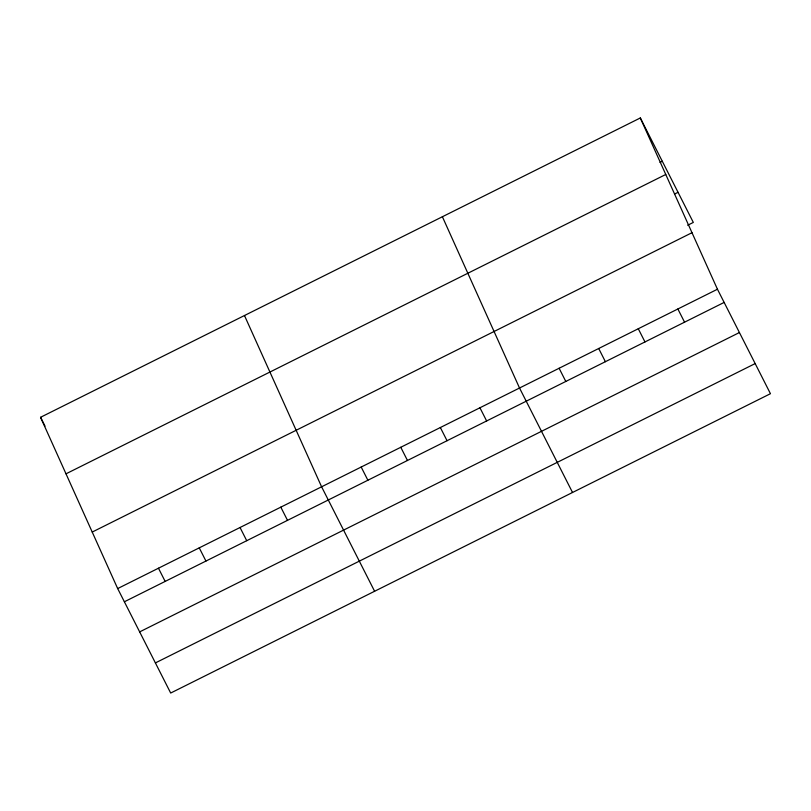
<?xml version="1.0" encoding="UTF-8"?>
<svg xmlns="http://www.w3.org/2000/svg" width="811" height="811" viewBox="0 0 811 811"><rect width="100%" height="100%" fill="white"/><g stroke="black" fill="none" stroke-linecap="round" stroke-linejoin="round"><path stroke-width="1.22" d="M640.315 117.96L717.451 289.233L770.45 393.7L170.685 693.04L117.676 588.573L40.55 417.3L640.315 117.96L693.324 222.427L687.667 225.245M660.032 162.403L662.293 161.267M66.005 473.817L665.77 174.477M674.64 194.001L678.037 192.308M92.231 532.057L691.996 232.706M117.676 588.573L717.451 289.233M124.377 601.772L724.142 302.422M139.654 631.891L739.419 332.54M155.398 662.922L755.173 363.581M677.864 308.991L684.555 322.18M638.277 328.749L644.968 341.938M598.7 348.497L605.391 361.696M559.114 368.255L565.804 381.454M572.525 492.48L519.527 388.013L442.39 216.74M479.94 407.771L486.63 420.96M440.353 427.529L447.054 440.718M400.776 447.287L407.467 460.476M361.189 467.045L367.88 480.234M374.601 591.27L321.602 486.803L244.476 315.52M280.819 507.149L287.51 520.348M240.036 527.505L246.726 540.704M199.253 547.861L205.943 561.06M158.469 568.217L165.16 581.416M40.55 417.3L45.01 426.099"/></g></svg>
